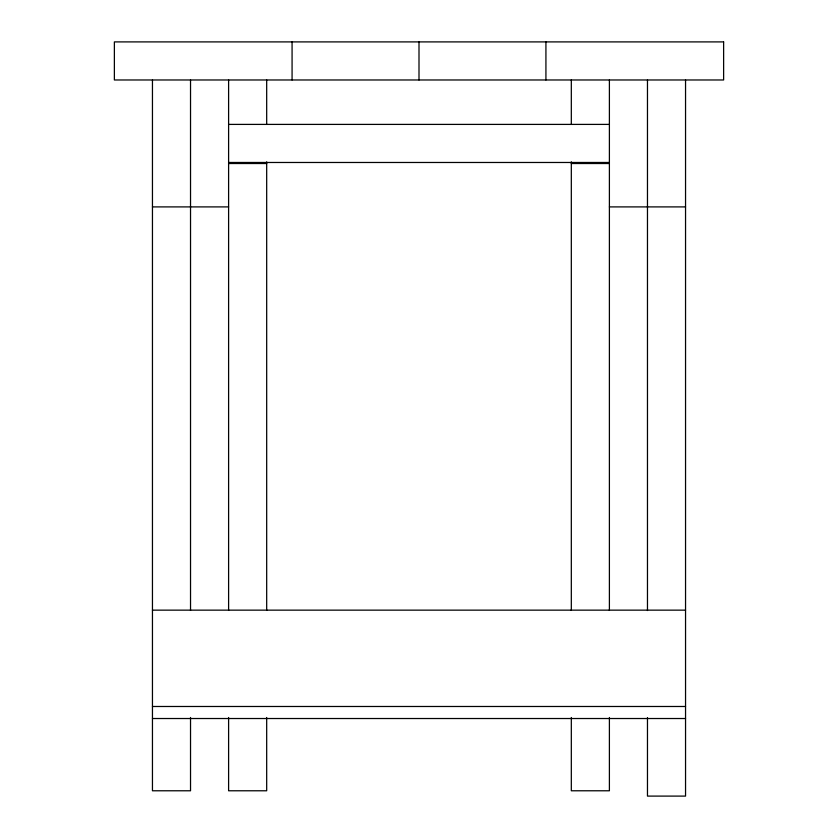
<?xml version="1.0" encoding="UTF-8"?>
<svg xmlns="http://www.w3.org/2000/svg" width="838" height="838" viewBox="0 0 838 838"><rect width="100%" height="100%" fill="white"/><g stroke="black" fill="none" stroke-linecap="round" stroke-linejoin="round"><path stroke-width="1.26" d="M228.963 124.401L609.037 124.401M228.963 162.478L609.037 162.478M228.606 163.515L266.683 163.515M571.317 163.515L609.394 163.515M152.453 206.902L228.606 206.902M609.394 206.902L685.547 206.902M152.453 610.148L685.547 610.148M152.453 706.486L685.547 706.486M152.453 718.522L685.547 718.522M685.547 79.977L685.547 796.1L647.47 796.1L647.47 717.579M647.47 79.977L647.47 610.535M609.394 79.977L609.394 610.431M609.394 717.496L609.394 790.779L571.317 790.779L571.317 717.496M571.317 79.977L571.317 124.464M571.317 161.828L571.317 610.431M545.926 41.9L545.926 79.977M419 41.9L419 79.977M292.074 41.9L292.074 79.977M266.683 79.977L266.683 124.464M266.683 161.828L266.683 610.431M266.683 717.496L266.683 790.779L228.606 790.779L228.606 717.496M228.606 79.977L228.606 610.431M190.53 79.977L190.53 610.431M190.53 717.496L190.53 790.779L152.453 790.779L152.453 79.977M723.623 41.9L114.377 41.9L114.377 79.977L723.623 79.977L723.623 41.9"/></g></svg>
